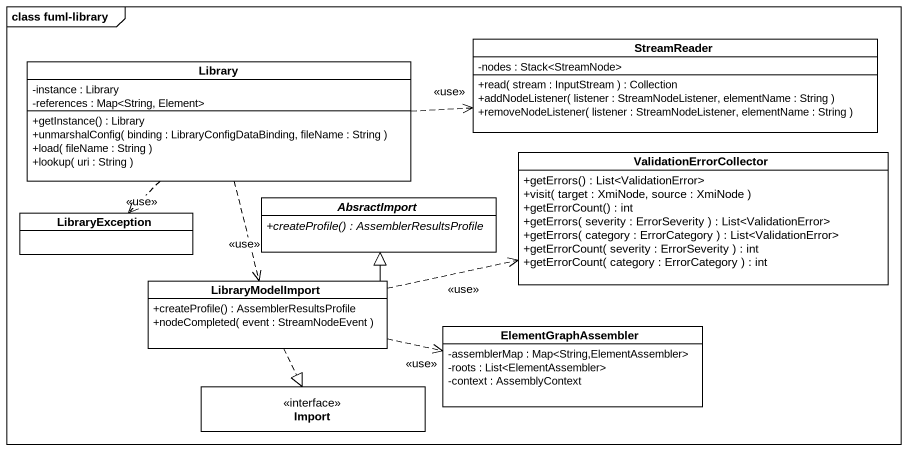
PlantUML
@startuml
mainframe class fuml-library
hide circle
hide empty members
skinparam classAttributeIconSize 0
class StreamReader {
  -nodes : Stack<StreamNode>
  +read( stream : InputStream ) : Collection
  +addNodeListener( listener : StreamNodeListener, elementName : String )
  +removeNodeListener( listener : StreamNodeListener, elementName : String )
}
class Library {
  -instance : Library
  -references : Map<String, Element>
  +getInstance() : Library
  +unmarshalConfig( binding : LibraryConfigDataBinding, fileName : String )
  +load( fileName : String )
  +lookup( uri : String )
}
class ValidationErrorCollector {
  +getErrors() : List<ValidationError>
  +visit( target : XmiNode, source : XmiNode )
  +getErrorCount() : int
  +getErrors( severity : ErrorSeverity ) : List<ValidationError>
  +getErrors( category : ErrorCategory ) : List<ValidationError>
  +getErrorCount( severity : ErrorSeverity ) : int
  +getErrorCount( category : ErrorCategory ) : int
}
class LibraryException
abstract class AbsractImport {
  {abstract} +createProfile() : AssemblerResultsProfile
}
class LibraryModelImport {
  +createProfile() : AssemblerResultsProfile
  +nodeCompleted( event : StreamNodeEvent )
}
class ElementGraphAssembler {
  -assemblerMap : Map<String,ElementAssembler>
  -roots : List<ElementAssembler>
  -context : AssemblyContext
}
interface Import
Library .right.> StreamReader : <<use>>
Library ..> LibraryException : <<use>>
Library ..> LibraryModelImport : <<use>>
LibraryModelImport .right.> ValidationErrorCollector : <<use>>
LibraryModelImport -up-|> AbsractImport
LibraryModelImport .right.> ElementGraphAssembler : <<use>>
LibraryModelImport ..|> Import
@enduml
